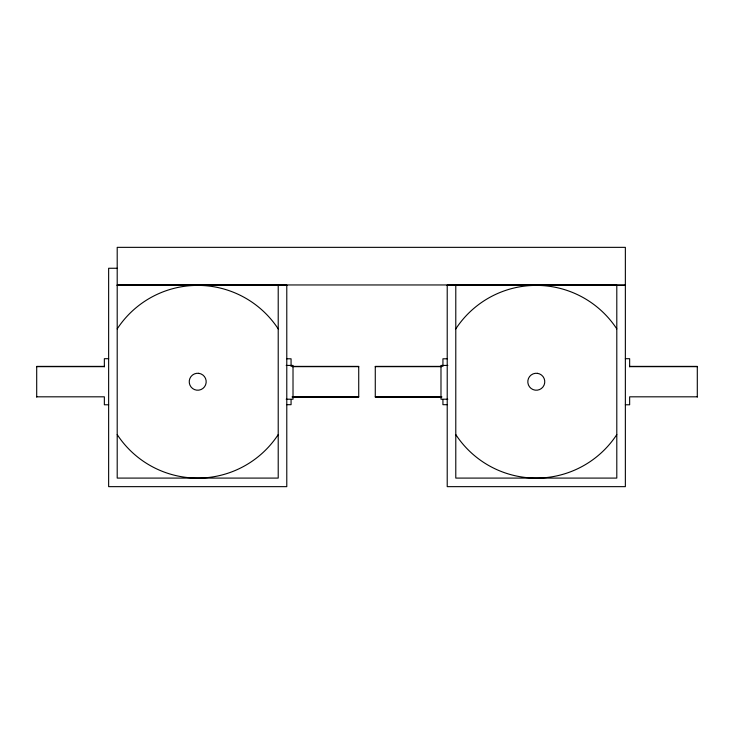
<?xml version="1.0" encoding="UTF-8"?>
<svg xmlns="http://www.w3.org/2000/svg" width="734" height="734" viewBox="0 0 734 734"><rect width="100%" height="100%" fill="white"/><g stroke="black" fill="none" stroke-linecap="round" stroke-linejoin="round"><path stroke-width="1.1" d="M117.201 268.259L108.641 268.259L108.641 486.651L286.783 486.651L286.783 285.388L117.201 285.388M117.201 284.957L625.359 284.957M117.201 285.168L286.902 285.168M447.098 285.168L616.799 285.168L616.799 478.091L455.786 478.091L455.786 285.388M625.359 285.388L447.217 285.388L447.217 486.651L625.359 486.651L625.359 247.349L117.201 247.349L117.201 478.091L278.214 478.091L278.214 285.388M108.641 358.697L104.356 358.697L104.356 366.78M286.783 358.788L291.068 358.788L291.068 366.385M447.217 358.788L442.932 358.788L442.932 366.385M625.359 358.697L629.644 358.697L629.644 366.78M286.187 365.431L293.013 365.431L293.013 399.213L286.187 399.213M447.813 365.431L440.987 365.431L440.987 399.213L447.813 399.213M104.356 366.385L36.7 366.385L36.7 397.094M292.215 366.385L358.724 366.385L358.724 397.094L292.215 397.094M441.785 366.385L375.276 366.385L375.276 397.094L441.785 397.094M629.644 366.385L697.3 366.385L697.3 397.094M36.7 366.661L104.356 366.661M292.215 366.661L358.724 366.661M375.276 366.661L441.785 366.661M629.644 366.661L697.3 366.661M36.7 396.819L104.356 396.819L104.356 404.783L108.641 404.783M292.215 396.819L358.724 396.819M375.276 396.819L441.785 396.819M697.3 396.819L629.644 396.819L629.644 404.783L625.359 404.783M286.783 404.691L291.068 404.691L291.068 399.975M447.217 404.691L442.932 404.691L442.932 399.975M455.786 328.896A96.237 96.237 0 0 1 616.799 328.896M616.799 434.583A96.237 96.237 0 0 1 455.786 434.583M117.201 328.896A96.237 96.237 0 0 1 278.214 328.896M278.214 434.583A96.237 96.237 0 0 1 117.201 434.583M198.767 373.322L196.556 373.331A8.487 8.487 0 0 0 196.648 390.158L198.868 390.149A8.487 8.487 0 0 0 198.767 373.322M537.444 373.331L535.233 373.322A8.487 8.487 0 0 0 535.132 390.149L537.352 390.158A8.487 8.487 0 0 0 537.444 373.331"/></g></svg>
